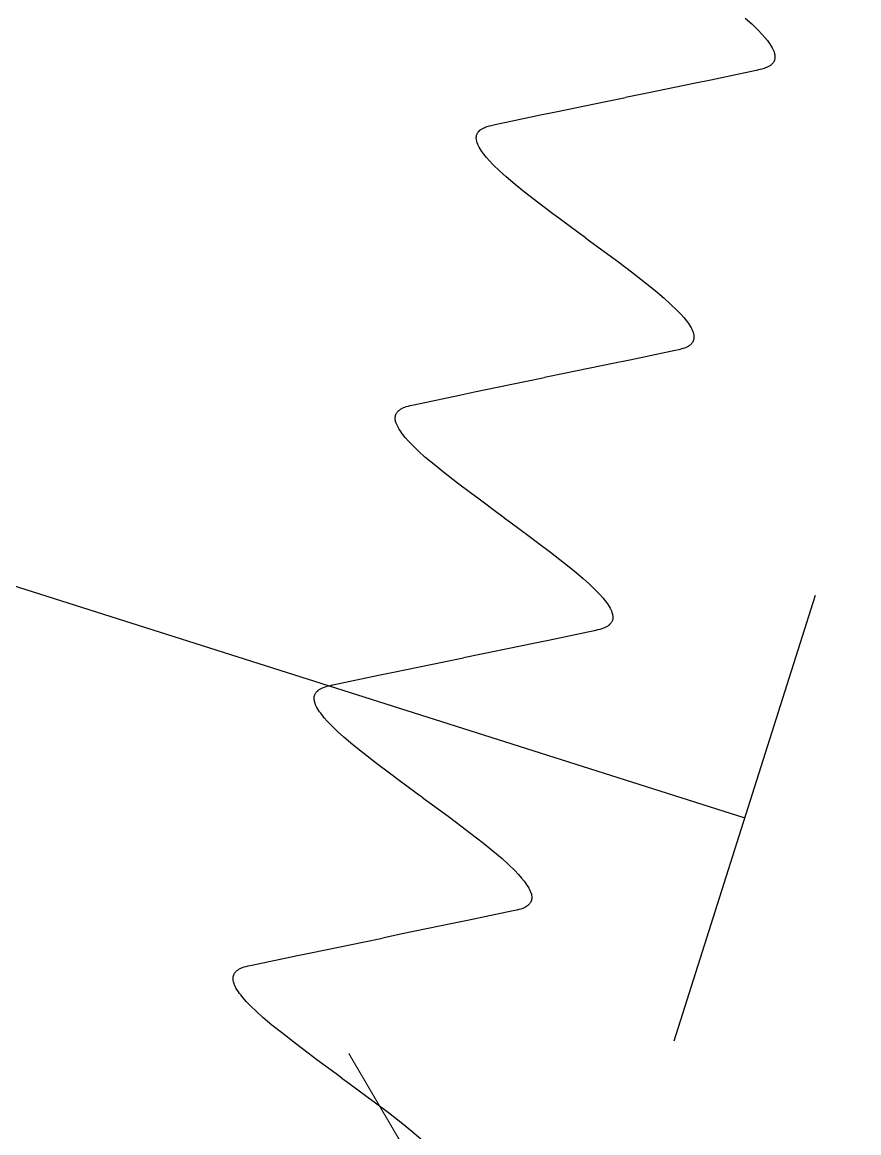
# Model space of a CAD drawing. Extents: x 10098 to 11902, y 8648 to 10202.
# Drawn here: x 11270.874 to 11272.664, y 9094.042 to 9096.418 of the extents above; entities that cross this region are included whole.
import ezdxf

# ---------------------------------------------------------------- set-up
doc = ezdxf.new("R2010")
doc.units = 0
doc.layers.add('49_Проекты', color=7, linetype='Continuous')

msp = doc.modelspace()

# ---------------------------------------------------------------- linework, layer by layer
at = {"layer": '49_Проекты', "color": 8, "linetype": 'Continuous', "lineweight": 30}
for p, q in [((11272.4215, 9096.4265), (11272.4353, 9096.4141)), ((11272.4353, 9096.4141), (11272.4488, 9096.4008)), ((11272.4488, 9096.4008), (11272.4569, 9096.3924)), ((11272.4569, 9096.3924), (11272.4635, 9096.3851)), ((11272.4635, 9096.3851), (11272.4689, 9096.3783)), ((11272.4689, 9096.3783), (11272.4712, 9096.3753)), ((11272.4712, 9096.3753), (11272.4734, 9096.3723)), ((11272.4734, 9096.3723), (11272.477, 9096.3667)), ((11272.477, 9096.3667), (11272.4791, 9096.3631)), ((11272.4791, 9096.3631), (11272.4805, 9096.3602)), ((11272.4805, 9096.3602), (11272.4819, 9096.3571)), ((11272.4819, 9096.3571), (11272.4831, 9096.354)), ((11272.4831, 9096.354), (11272.4842, 9096.3502)), ((11272.4842, 9096.3502), (11272.4847, 9096.3478)), ((11272.4847, 9096.3478), (11272.485, 9096.3462)), ((11272.485, 9096.3415), (11272.4848, 9096.3394)), ((11272.485, 9096.3462), (11272.4851, 9096.3446)), ((11272.4851, 9096.3429), (11272.485, 9096.3415)), ((11272.4851, 9096.3446), (11272.4851, 9096.3429)), ((11272.4571, 9096.3175), (11272.453, 9096.3165)), ((11272.4616, 9096.3188), (11272.4571, 9096.3175)), ((11272.4649, 9096.3199), (11272.4616, 9096.3188)), ((11272.467, 9096.3208), (11272.4649, 9096.3199)), ((11272.47, 9096.3222), (11272.467, 9096.3208)), ((11272.4713, 9096.3228), (11272.47, 9096.3222)), ((11272.4727, 9096.3236), (11272.4713, 9096.3228)), ((11272.4742, 9096.3245), (11272.4727, 9096.3236)), ((11272.4754, 9096.3254), (11272.4742, 9096.3245)), ((11272.4763, 9096.3261), (11272.4754, 9096.3254)), ((11272.4775, 9096.3271), (11272.4763, 9096.3261)), ((11272.4791, 9096.3285), (11272.4775, 9096.3271)), ((11272.4802, 9096.3298), (11272.4791, 9096.3285)), ((11272.4811, 9096.331), (11272.4802, 9096.3298)), ((11272.4819, 9096.332), (11272.4811, 9096.331)), ((11272.4825, 9096.333), (11272.4819, 9096.332)), ((11272.483, 9096.3339), (11272.4825, 9096.333)), ((11272.4835, 9096.335), (11272.483, 9096.3339)), ((11272.4838, 9096.3358), (11272.4835, 9096.335)), ((11272.4844, 9096.3377), (11272.4838, 9096.3358)), ((11272.4848, 9096.3394), (11272.4844, 9096.3377)), ((11272.3476, 9096.294), (11272.3153, 9096.2875)), ((11272.445, 9096.3147), (11272.3476, 9096.294)), ((11272.453, 9096.3165), (11272.445, 9096.3147)), ((11272.3153, 9096.2875), (11272.2077, 9096.2653)), ((11272.0159, 9096.226), (11272.1235, 9096.2481)), ((11272.1235, 9096.2481), (11272.1656, 9096.2567)), ((11272.2077, 9096.2653), (11272.1656, 9096.2567)), ((11271.9836, 9096.2195), (11272.0159, 9096.226)), ((11271.8782, 9096.197), (11271.8862, 9096.1987)), ((11271.8862, 9096.1987), (11271.9836, 9096.2195)), ((11271.8464, 9096.174), (11271.8468, 9096.1758)), ((11271.8468, 9096.1758), (11271.8474, 9096.1777)), ((11271.8474, 9096.1777), (11271.8477, 9096.1784)), ((11271.8477, 9096.1784), (11271.8482, 9096.1795)), ((11271.8482, 9096.1795), (11271.8487, 9096.1805)), ((11271.8487, 9096.1805), (11271.8493, 9096.1815)), ((11271.8493, 9096.1815), (11271.85, 9096.1825)), ((11271.85, 9096.1825), (11271.851, 9096.1837)), ((11271.851, 9096.1837), (11271.8521, 9096.1849)), ((11271.8521, 9096.1849), (11271.8537, 9096.1864)), ((11271.8537, 9096.1864), (11271.8548, 9096.1874)), ((11271.8548, 9096.1874), (11271.8558, 9096.1881)), ((11271.8558, 9096.1881), (11271.857, 9096.1889)), ((11271.857, 9096.1889), (11271.8585, 9096.1899)), ((11271.8585, 9096.1899), (11271.8599, 9096.1906)), ((11271.8599, 9096.1906), (11271.8611, 9096.1913)), ((11271.8611, 9096.1913), (11271.8641, 9096.1927)), ((11271.8641, 9096.1927), (11271.8662, 9096.1935)), ((11271.8662, 9096.1935), (11271.8696, 9096.1947)), ((11271.8696, 9096.1947), (11271.874, 9096.196)), ((11271.874, 9096.196), (11271.8782, 9096.197)), ((11271.8461, 9096.172), (11271.8464, 9096.174)), ((11271.8461, 9096.1706), (11271.8461, 9096.172)), ((11271.8461, 9096.1689), (11271.8461, 9096.1706)), ((11271.8462, 9096.1673), (11271.8461, 9096.1689)), ((11271.8465, 9096.1657), (11271.8462, 9096.1673)), ((11271.847, 9096.1632), (11271.8465, 9096.1657)), ((11271.848, 9096.1595), (11271.847, 9096.1632)), ((11271.8492, 9096.1564), (11271.848, 9096.1595)), ((11271.8506, 9096.1533), (11271.8492, 9096.1564)), ((11271.8521, 9096.1504), (11271.8506, 9096.1533)), ((11271.8542, 9096.1467), (11271.8521, 9096.1504)), ((11271.8578, 9096.1412), (11271.8542, 9096.1467)), ((11271.86, 9096.1381), (11271.8578, 9096.1412)), ((11271.8622, 9096.1352), (11271.86, 9096.1381)), ((11271.8677, 9096.1284), (11271.8622, 9096.1352)), ((11271.8742, 9096.121), (11271.8677, 9096.1284)), ((11271.8823, 9096.1126), (11271.8742, 9096.121)), ((11271.8959, 9096.0994), (11271.8823, 9096.1126)), ((11271.9097, 9096.0869), (11271.8959, 9096.0994)), ((11271.9291, 9096.0706), (11271.9097, 9096.0869)), ((11271.9493, 9096.0542), (11271.9291, 9096.0706)), ((11271.9795, 9096.0307), (11271.9493, 9096.0542)), ((11272.007, 9096.01), (11271.9795, 9096.0307)), ((11272.0253, 9095.9964), (11272.007, 9096.01)), ((11272.0666, 9095.966), (11272.0253, 9095.9964)), ((11272.0789, 9095.957), (11272.0666, 9095.966)), ((11272.0789, 9095.957), (11272.0911, 9095.948)), ((11272.0911, 9095.948), (11272.1324, 9095.9177)), ((11272.1324, 9095.9177), (11272.1507, 9095.9041)), ((11272.1507, 9095.9041), (11272.1783, 9095.8833)), ((11272.1783, 9095.8833), (11272.2084, 9095.8599)), ((11272.2084, 9095.8599), (11272.2287, 9095.8435)), ((11272.2287, 9095.8435), (11272.248, 9095.8271)), ((11272.248, 9095.8271), (11272.2618, 9095.8147)), ((11272.2618, 9095.8147), (11272.2754, 9095.8014)), ((11272.2754, 9095.8014), (11272.2835, 9095.793)), ((11269.0534, 9095.7854), (11272.4206, 9094.7153)), ((11272.2835, 9095.793), (11272.29, 9095.7857)), ((11272.29, 9095.7857), (11272.2955, 9095.7789)), ((11272.2955, 9095.7789), (11272.2977, 9095.7759)), ((11272.2977, 9095.7759), (11272.2999, 9095.7729)), ((11272.2999, 9095.7729), (11272.3036, 9095.7673)), ((11272.3036, 9095.7673), (11272.3056, 9095.7636)), ((11272.3056, 9095.7636), (11272.3071, 9095.7608)), ((11272.3071, 9095.7608), (11272.3085, 9095.7576)), ((11272.3085, 9095.7576), (11272.3097, 9095.7546)), ((11272.3097, 9095.7546), (11272.3108, 9095.7508)), ((11272.3108, 9095.7508), (11272.3112, 9095.7484)), ((11272.3112, 9095.7484), (11272.3115, 9095.7468)), ((11272.2979, 9095.7234), (11272.2966, 9095.7228)), ((11272.2992, 9095.7242), (11272.2979, 9095.7234)), ((11272.3007, 9095.7251), (11272.2992, 9095.7242)), ((11272.3019, 9095.726), (11272.3007, 9095.7251)), ((11272.3029, 9095.7267), (11272.3019, 9095.726)), ((11272.304, 9095.7276), (11272.3029, 9095.7267)), ((11272.3056, 9095.7291), (11272.304, 9095.7276)), ((11272.3068, 9095.7304), (11272.3056, 9095.7291)), ((11272.3077, 9095.7316), (11272.3068, 9095.7304)), ((11272.3084, 9095.7326), (11272.3077, 9095.7316)), ((11272.309, 9095.7336), (11272.3084, 9095.7326)), ((11272.3095, 9095.7345), (11272.309, 9095.7336)), ((11272.31, 9095.7356), (11272.3095, 9095.7345)), ((11272.3103, 9095.7363), (11272.31, 9095.7356)), ((11272.3109, 9095.7383), (11272.3103, 9095.7363)), ((11272.3113, 9095.74), (11272.3109, 9095.7383)), ((11272.3116, 9095.7421), (11272.3113, 9095.74)), ((11272.3115, 9095.7468), (11272.3116, 9095.7452)), ((11272.3116, 9095.7452), (11272.3116, 9095.7435)), ((11272.3116, 9095.7435), (11272.3116, 9095.7421)), ((11272.2715, 9095.7153), (11272.1742, 9095.6945)), ((11272.2795, 9095.7171), (11272.2715, 9095.7153)), ((11272.2837, 9095.718), (11272.2795, 9095.7171)), ((11272.2881, 9095.7193), (11272.2837, 9095.718)), ((11272.2915, 9095.7205), (11272.2881, 9095.7193)), ((11272.2936, 9095.7214), (11272.2915, 9095.7205)), ((11272.2966, 9095.7228), (11272.2936, 9095.7214)), ((11272.1418, 9095.6881), (11272.0342, 9095.6659)), ((11272.1742, 9095.6945), (11272.1418, 9095.6881)), ((11271.95, 9095.6487), (11271.9921, 9095.6573)), ((11272.0342, 9095.6659), (11271.9921, 9095.6573)), ((11271.8425, 9095.6266), (11271.95, 9095.6487)), ((11271.7127, 9095.5993), (11271.8101, 9095.6201)), ((11271.8101, 9095.6201), (11271.8425, 9095.6266)), ((11271.6747, 9095.5801), (11271.6752, 9095.581)), ((11271.6752, 9095.581), (11271.6759, 9095.5821)), ((11271.6759, 9095.5821), (11271.6766, 9095.5831)), ((11271.6766, 9095.5831), (11271.6775, 9095.5843)), ((11271.6775, 9095.5843), (11271.6786, 9095.5855)), ((11271.6786, 9095.5855), (11271.6802, 9095.587)), ((11271.6802, 9095.587), (11271.6814, 9095.588)), ((11271.6814, 9095.588), (11271.6823, 9095.5887)), ((11271.6823, 9095.5887), (11271.6836, 9095.5895)), ((11271.6836, 9095.5895), (11271.6851, 9095.5905)), ((11271.6851, 9095.5905), (11271.6864, 9095.5912)), ((11271.6864, 9095.5912), (11271.6877, 9095.5919)), ((11271.6877, 9095.5919), (11271.6907, 9095.5933)), ((11271.6907, 9095.5933), (11271.6928, 9095.5941)), ((11271.6928, 9095.5941), (11271.6961, 9095.5953)), ((11271.6961, 9095.5953), (11271.7006, 9095.5966)), ((11271.7006, 9095.5966), (11271.7047, 9095.5976)), ((11271.7047, 9095.5976), (11271.7127, 9095.5993)), ((11271.6726, 9095.5712), (11271.6727, 9095.5725)), ((11271.6727, 9095.5695), (11271.6726, 9095.5712)), ((11271.6727, 9095.5725), (11271.6729, 9095.5746)), ((11271.6728, 9095.5679), (11271.6727, 9095.5695)), ((11271.673, 9095.5663), (11271.6728, 9095.5679)), ((11271.6729, 9095.5746), (11271.6733, 9095.5764)), ((11271.6735, 9095.5638), (11271.673, 9095.5663)), ((11271.6733, 9095.5764), (11271.6739, 9095.5783)), ((11271.6746, 9095.5601), (11271.6735, 9095.5638)), ((11271.6739, 9095.5783), (11271.6742, 9095.579)), ((11271.6742, 9095.579), (11271.6747, 9095.5801)), ((11271.6758, 9095.557), (11271.6746, 9095.5601)), ((11271.6772, 9095.5539), (11271.6758, 9095.557)), ((11271.6787, 9095.551), (11271.6772, 9095.5539)), ((11271.6807, 9095.5473), (11271.6787, 9095.551)), ((11271.6843, 9095.5418), (11271.6807, 9095.5473)), ((11271.6865, 9095.5387), (11271.6843, 9095.5418)), ((11271.6888, 9095.5358), (11271.6865, 9095.5387)), ((11271.6942, 9095.529), (11271.6888, 9095.5358)), ((11271.7008, 9095.5216), (11271.6942, 9095.529)), ((11271.7089, 9095.5132), (11271.7008, 9095.5216)), ((11271.7225, 9095.5), (11271.7089, 9095.5132)), ((11271.7362, 9095.4875), (11271.7225, 9095.5)), ((11271.7556, 9095.4712), (11271.7362, 9095.4875)), ((11271.7759, 9095.4548), (11271.7556, 9095.4712)), ((11271.806, 9095.4313), (11271.7759, 9095.4548)), ((11271.8335, 9095.4106), (11271.806, 9095.4313)), ((11271.8519, 9095.397), (11271.8335, 9095.4106)), ((11271.8931, 9095.3666), (11271.8519, 9095.397)), ((11271.9054, 9095.3576), (11271.8931, 9095.3666)), ((11271.9054, 9095.3576), (11271.9177, 9095.3486)), ((11271.9177, 9095.3486), (11271.9589, 9095.3183)), ((11271.9589, 9095.3183), (11271.9773, 9095.3047)), ((11271.9773, 9095.3047), (11272.0048, 9095.2839)), ((11272.0048, 9095.2839), (11272.0349, 9095.2605)), ((11272.0349, 9095.2605), (11272.0552, 9095.2441)), ((11272.0552, 9095.2441), (11272.0746, 9095.2277)), ((11272.0746, 9095.2277), (11272.0883, 9095.2153)), ((11272.0883, 9095.2153), (11272.1019, 9095.202)), ((11272.1019, 9095.202), (11272.11, 9095.1936)), ((11272.11, 9095.1936), (11272.1166, 9095.1862)), ((11272.1166, 9095.1862), (11272.122, 9095.1795)), ((11272.122, 9095.1795), (11272.1243, 9095.1765)), ((11272.2692, 9094.2388), (11272.572, 9095.1918)), ((11272.1243, 9095.1765), (11272.1265, 9095.1734)), ((11272.1265, 9095.1734), (11272.1301, 9095.1679)), ((11272.1301, 9095.1679), (11272.1321, 9095.1642)), ((11272.1321, 9095.1642), (11272.1336, 9095.1614)), ((11272.1336, 9095.1614), (11272.135, 9095.1582)), ((11272.135, 9095.1582), (11272.1362, 9095.1552)), ((11272.1362, 9095.1552), (11272.1373, 9095.1514)), ((11272.1322, 9095.1297), (11272.1306, 9095.1282)), ((11272.1333, 9095.131), (11272.1322, 9095.1297)), ((11272.1342, 9095.1322), (11272.1333, 9095.131)), ((11272.1349, 9095.1332), (11272.1342, 9095.1322)), ((11272.1356, 9095.1342), (11272.1349, 9095.1332)), ((11272.1361, 9095.1351), (11272.1356, 9095.1342)), ((11272.1366, 9095.1362), (11272.1361, 9095.1351)), ((11272.1369, 9095.1369), (11272.1366, 9095.1362)), ((11272.1375, 9095.1388), (11272.1369, 9095.1369)), ((11272.1373, 9095.1514), (11272.1378, 9095.149)), ((11272.1379, 9095.1406), (11272.1375, 9095.1388)), ((11272.1378, 9095.149), (11272.138, 9095.1474)), ((11272.1381, 9095.1427), (11272.1379, 9095.1406)), ((11272.138, 9095.1474), (11272.1381, 9095.1458)), ((11272.1381, 9095.1458), (11272.1382, 9095.1441)), ((11272.1382, 9095.1441), (11272.1381, 9095.1427)), ((11272.0981, 9095.1159), (11272.0007, 9095.0951)), ((11272.1061, 9095.1176), (11272.0981, 9095.1159)), ((11272.1102, 9095.1186), (11272.1061, 9095.1176)), ((11272.1147, 9095.1199), (11272.1102, 9095.1186)), ((11272.118, 9095.1211), (11272.1147, 9095.1199)), ((11272.1201, 9095.122), (11272.118, 9095.1211)), ((11272.1231, 9095.1234), (11272.1201, 9095.122)), ((11272.1244, 9095.124), (11272.1231, 9095.1234)), ((11272.1257, 9095.1248), (11272.1244, 9095.124)), ((11272.1272, 9095.1257), (11272.1257, 9095.1248)), ((11272.1285, 9095.1266), (11272.1272, 9095.1257)), ((11272.1294, 9095.1273), (11272.1285, 9095.1266)), ((11272.1306, 9095.1282), (11272.1294, 9095.1273)), ((11271.9683, 9095.0887), (11271.8608, 9095.0665)), ((11272.0007, 9095.0951), (11271.9683, 9095.0887)), ((11271.7766, 9095.0493), (11271.8187, 9095.0579)), ((11271.8608, 9095.0665), (11271.8187, 9095.0579)), ((11271.669, 9095.0271), (11271.7766, 9095.0493)), ((11271.5393, 9094.9999), (11271.6366, 9095.0207)), ((11271.6366, 9095.0207), (11271.669, 9095.0271)), ((11271.5052, 9094.9861), (11271.5068, 9094.9876)), ((11271.5068, 9094.9876), (11271.5079, 9094.9886)), ((11271.5079, 9094.9886), (11271.5089, 9094.9893)), ((11271.5089, 9094.9893), (11271.5101, 9094.9901)), ((11271.5101, 9094.9901), (11271.5116, 9094.9911)), ((11271.5116, 9094.9911), (11271.5129, 9094.9918)), ((11271.5129, 9094.9918), (11271.5142, 9094.9925)), ((11271.5142, 9094.9925), (11271.5172, 9094.9939)), ((11271.5172, 9094.9939), (11271.5193, 9094.9947)), ((11271.5193, 9094.9947), (11271.5227, 9094.9959)), ((11271.5227, 9094.9959), (11271.5271, 9094.9972)), ((11271.5271, 9094.9972), (11271.5313, 9094.9982)), ((11271.5313, 9094.9982), (11271.5393, 9094.9999)), ((11271.4992, 9094.9731), (11271.4995, 9094.9752)), ((11271.4992, 9094.9718), (11271.4992, 9094.9731)), ((11271.4992, 9094.9701), (11271.4992, 9094.9718)), ((11271.4993, 9094.9685), (11271.4992, 9094.9701)), ((11271.4996, 9094.9669), (11271.4993, 9094.9685)), ((11271.4995, 9094.9752), (11271.4999, 9094.977)), ((11271.5, 9094.9644), (11271.4996, 9094.9669)), ((11271.4999, 9094.977), (11271.5005, 9094.9789)), ((11271.5011, 9094.9607), (11271.5, 9094.9644)), ((11271.5005, 9094.9789), (11271.5008, 9094.9796)), ((11271.5008, 9094.9796), (11271.5013, 9094.9807)), ((11271.5013, 9094.9807), (11271.5018, 9094.9816)), ((11271.5018, 9094.9816), (11271.5024, 9094.9827)), ((11271.5024, 9094.9827), (11271.5031, 9094.9837)), ((11271.5031, 9094.9837), (11271.5041, 9094.9849)), ((11271.5041, 9094.9849), (11271.5052, 9094.9861)), ((11271.5023, 9094.9576), (11271.5011, 9094.9607)), ((11271.5037, 9094.9544), (11271.5023, 9094.9576)), ((11271.5052, 9094.9516), (11271.5037, 9094.9544)), ((11271.5073, 9094.9479), (11271.5052, 9094.9516)), ((11271.5109, 9094.9424), (11271.5073, 9094.9479)), ((11271.5131, 9094.9393), (11271.5109, 9094.9424)), ((11271.5153, 9094.9364), (11271.5131, 9094.9393)), ((11271.5208, 9094.9296), (11271.5153, 9094.9364)), ((11271.5273, 9094.9222), (11271.5208, 9094.9296)), ((11271.5354, 9094.9138), (11271.5273, 9094.9222)), ((11271.549, 9094.9006), (11271.5354, 9094.9138)), ((11271.5628, 9094.8881), (11271.549, 9094.9006)), ((11271.5821, 9094.8717), (11271.5628, 9094.8881)), ((11271.6024, 9094.8554), (11271.5821, 9094.8717)), ((11271.6325, 9094.8319), (11271.6024, 9094.8554)), ((11271.6601, 9094.8112), (11271.6325, 9094.8319)), ((11271.6784, 9094.7975), (11271.6601, 9094.8112)), ((11271.7197, 9094.7672), (11271.6784, 9094.7975)), ((11271.7319, 9094.7582), (11271.7197, 9094.7672)), ((11271.7319, 9094.7582), (11271.7442, 9094.7492)), ((11271.7442, 9094.7492), (11271.7855, 9094.7189)), ((11271.7855, 9094.7189), (11271.8038, 9094.7053)), ((11271.8038, 9094.7053), (11271.8313, 9094.6845)), ((11271.8313, 9094.6845), (11271.8615, 9094.6611)), ((11271.8615, 9094.6611), (11271.8817, 9094.6447)), ((11271.8817, 9094.6447), (11271.9011, 9094.6283)), ((11271.9011, 9094.6283), (11271.9149, 9094.6159)), ((11271.9149, 9094.6159), (11271.9285, 9094.6026)), ((11271.9285, 9094.6026), (11271.9366, 9094.5942)), ((11271.9366, 9094.5942), (11271.9431, 9094.5868)), ((11271.9431, 9094.5868), (11271.9486, 9094.5801)), ((11271.9486, 9094.5801), (11271.9508, 9094.5771)), ((11271.9508, 9094.5771), (11271.953, 9094.574)), ((11271.953, 9094.574), (11271.9566, 9094.5685)), ((11271.9566, 9094.5685), (11271.9587, 9094.5648)), ((11271.9587, 9094.5648), (11271.9602, 9094.562)), ((11271.9602, 9094.562), (11271.9616, 9094.5588)), ((11271.9616, 9094.5588), (11271.9628, 9094.5558)), ((11271.9626, 9094.5357), (11271.9621, 9094.5348)), ((11271.9631, 9094.5368), (11271.9626, 9094.5357)), ((11271.9628, 9094.5558), (11271.9638, 9094.552)), ((11271.9634, 9094.5375), (11271.9631, 9094.5368)), ((11271.964, 9094.5394), (11271.9634, 9094.5375)), ((11271.9638, 9094.552), (11271.9643, 9094.5496)), ((11271.9644, 9094.5412), (11271.964, 9094.5394)), ((11271.9643, 9094.5496), (11271.9646, 9094.548)), ((11271.9647, 9094.5433), (11271.9644, 9094.5412)), ((11271.9646, 9094.548), (11271.9647, 9094.5463)), ((11271.9647, 9094.5463), (11271.9647, 9094.5447)), ((11271.9647, 9094.5447), (11271.9647, 9094.5433)), ((11271.9246, 9094.5165), (11271.8272, 9094.4957)), ((11271.9326, 9094.5182), (11271.9246, 9094.5165)), ((11271.9368, 9094.5192), (11271.9326, 9094.5182)), ((11271.9412, 9094.5205), (11271.9368, 9094.5192)), ((11271.9446, 9094.5217), (11271.9412, 9094.5205)), ((11271.9467, 9094.5226), (11271.9446, 9094.5217)), ((11271.9497, 9094.5239), (11271.9467, 9094.5226)), ((11271.9509, 9094.5246), (11271.9497, 9094.5239)), ((11271.9523, 9094.5254), (11271.9509, 9094.5246)), ((11271.9538, 9094.5263), (11271.9523, 9094.5254)), ((11271.955, 9094.5272), (11271.9538, 9094.5263)), ((11271.956, 9094.5279), (11271.955, 9094.5272)), ((11271.9571, 9094.5288), (11271.956, 9094.5279)), ((11271.9587, 9094.5303), (11271.9571, 9094.5288)), ((11271.9598, 9094.5315), (11271.9587, 9094.5303)), ((11271.9608, 9094.5328), (11271.9598, 9094.5315)), ((11271.9615, 9094.5338), (11271.9608, 9094.5328)), ((11271.9621, 9094.5348), (11271.9615, 9094.5338)), ((11271.7949, 9094.4893), (11271.6873, 9094.4671)), ((11271.8272, 9094.4957), (11271.7949, 9094.4893)), ((11271.6873, 9094.4671), (11271.6452, 9094.4585)), ((11271.4955, 9094.4277), (11271.6031, 9094.4499)), ((11271.6031, 9094.4499), (11271.6452, 9094.4585)), ((11271.3658, 9094.4005), (11271.4632, 9094.4213)), ((11271.4632, 9094.4213), (11271.4955, 9094.4277)), ((11271.3395, 9094.3924), (11271.3408, 9094.3931)), ((11271.3408, 9094.3931), (11271.3438, 9094.3945)), ((11271.3438, 9094.3945), (11271.3459, 9094.3953)), ((11271.3459, 9094.3953), (11271.3492, 9094.3965)), ((11271.3492, 9094.3965), (11271.3537, 9094.3978)), ((11271.3537, 9094.3978), (11271.3578, 9094.3988)), ((11271.3578, 9094.3988), (11271.3658, 9094.4005)), ((11271.3257, 9094.3724), (11271.3258, 9094.3737)), ((11271.3257, 9094.3707), (11271.3257, 9094.3724)), ((11271.3258, 9094.3691), (11271.3257, 9094.3707)), ((11271.3258, 9094.3737), (11271.326, 9094.3758)), ((11271.3261, 9094.3675), (11271.3258, 9094.3691)), ((11271.326, 9094.3758), (11271.3264, 9094.3776)), ((11271.3264, 9094.3776), (11271.327, 9094.3795)), ((11271.327, 9094.3795), (11271.3273, 9094.3802)), ((11271.3273, 9094.3802), (11271.3278, 9094.3813)), ((11271.3278, 9094.3813), (11271.3283, 9094.3822)), ((11271.3283, 9094.3822), (11271.3289, 9094.3832)), ((11271.3289, 9094.3832), (11271.3297, 9094.3843)), ((11271.3297, 9094.3843), (11271.3306, 9094.3855)), ((11271.3306, 9094.3855), (11271.3317, 9094.3867)), ((11271.3317, 9094.3867), (11271.3333, 9094.3882)), ((11271.3333, 9094.3882), (11271.3345, 9094.3892)), ((11271.3345, 9094.3892), (11271.3354, 9094.3899)), ((11271.3354, 9094.3899), (11271.3366, 9094.3907)), ((11271.3366, 9094.3907), (11271.3381, 9094.3917)), ((11271.3381, 9094.3917), (11271.3395, 9094.3924)), ((11271.3266, 9094.365), (11271.3261, 9094.3675)), ((11271.3277, 9094.3613), (11271.3266, 9094.365)), ((11271.3289, 9094.3582), (11271.3277, 9094.3613)), ((11271.3303, 9094.355), (11271.3289, 9094.3582)), ((11271.3317, 9094.3522), (11271.3303, 9094.355)), ((11271.3338, 9094.3485), (11271.3317, 9094.3522)), ((11271.3374, 9094.343), (11271.3338, 9094.3485)), ((11271.3396, 9094.3399), (11271.3374, 9094.343)), ((11271.3419, 9094.337), (11271.3396, 9094.3399)), ((11271.3473, 9094.3302), (11271.3419, 9094.337)), ((11271.3539, 9094.3228), (11271.3473, 9094.3302)), ((11271.362, 9094.3144), (11271.3539, 9094.3228)), ((11271.3755, 9094.3011), (11271.362, 9094.3144)), ((11271.3893, 9094.2887), (11271.3755, 9094.3011)), ((11271.4087, 9094.2723), (11271.3893, 9094.2887)), ((11271.429, 9094.256), (11271.4087, 9094.2723)), ((11271.4591, 9094.2325), (11271.429, 9094.256)), ((11271.4866, 9094.2118), (11271.4591, 9094.2325)), ((11271.5049, 9094.1981), (11271.4866, 9094.2118)), ((11271.5462, 9094.1678), (11271.5049, 9094.1981)), ((11271.5585, 9094.1588), (11271.5462, 9094.1678)), ((11271.5585, 9094.1588), (11271.5708, 9094.1498)), ((11271.5708, 9094.1498), (11271.612, 9094.1195)), ((11271.612, 9094.1195), (11271.6304, 9094.1059)), ((11271.6304, 9094.1059), (11271.6579, 9094.0851)), ((11271.6579, 9094.0851), (11271.688, 9094.0617)), ((11271.688, 9094.0617), (11271.7083, 9094.0453)), ((11271.7083, 9094.0453), (11271.7276, 9094.0289))]:
    msp.add_line(p, q, dxfattribs=at)
at = {"layer": '49_Проекты', "color": 8, "linetype": 'Continuous', "lineweight": 15}
msp.add_lwpolyline([(11271.5735, 9094.2112), (11273.4082, 9091.0791), (11276.1575, 9090.1633)], dxfattribs=at)

doc.saveas('drawing.dxf')
